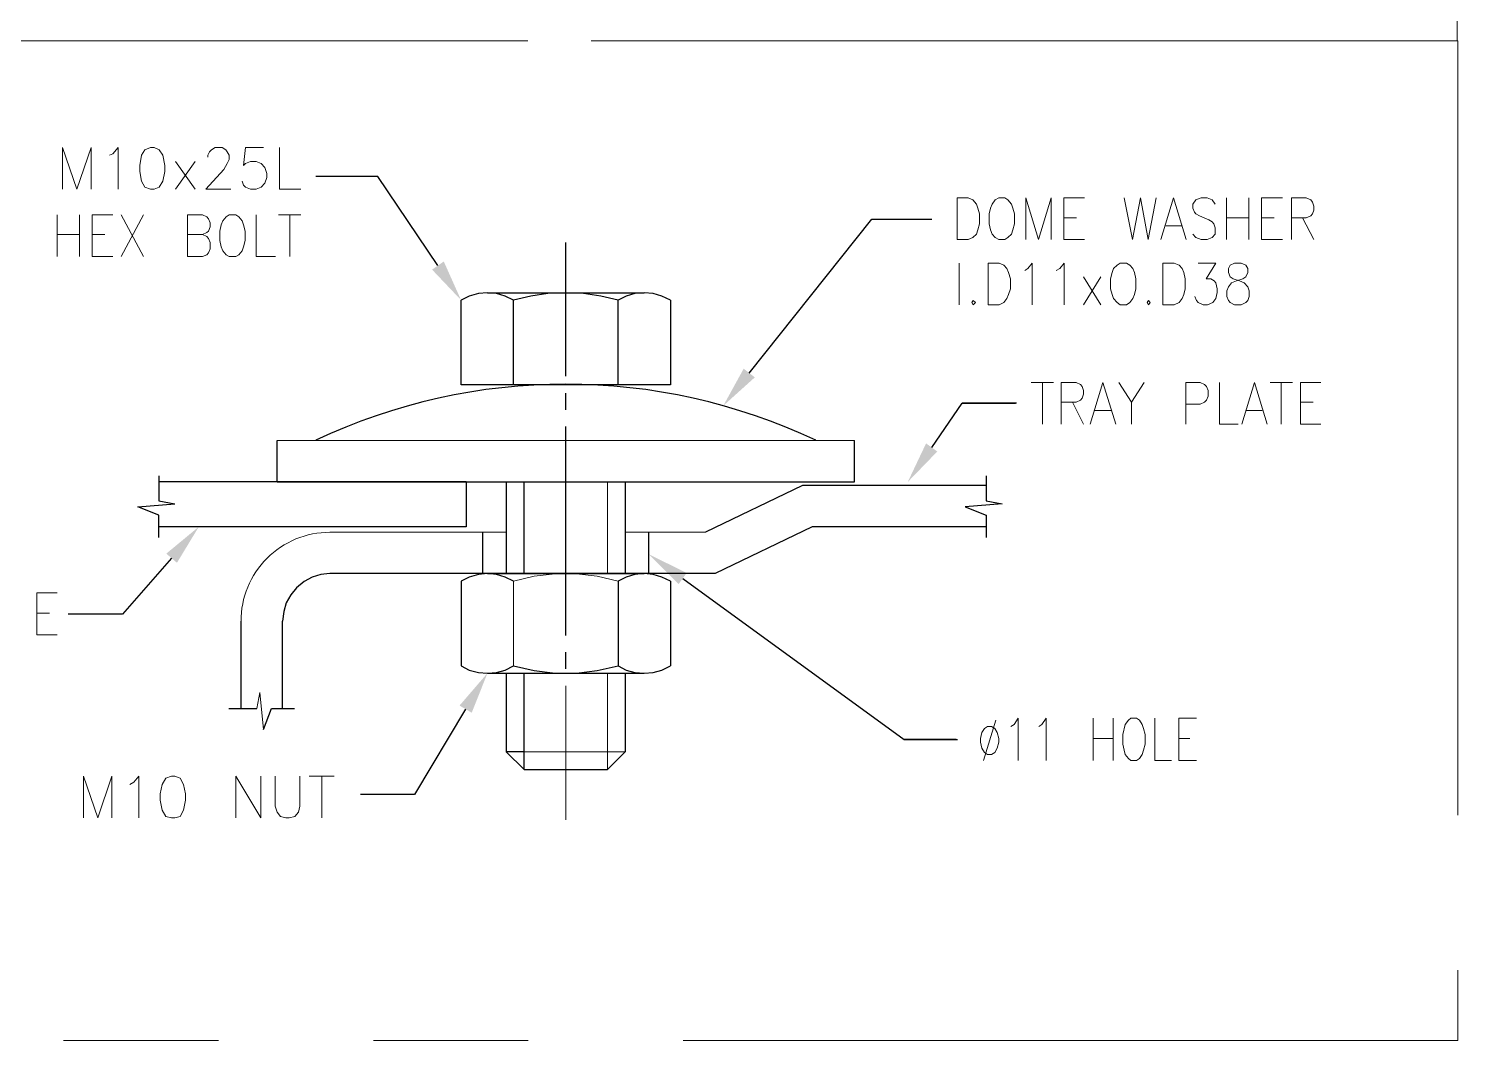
# Model space of a CAD drawing. Header units: inches. Extents: x -15980 to 45789, y -23276 to 2417.
# Drawn here: x -8139 to -7302, y -19581 to -18988 of the extents above; entities that cross this region are included whole.
import ezdxf

# ---------------------------------------------------------------- set-up
doc = ezdxf.new("R2010")
doc.units = ezdxf.units.IN
doc.header["$MEASUREMENT"] = 0
doc.linetypes.add('PHANTOMX2', pattern=[127, 63.5, -12.7, 12.7, -12.7, 12.7, -12.7])
for name, color, linetype, lineweight in [('Color-7-Line_Weight-25', 7, 'Continuous', 25), ('Color-7-Line_Weight-9', 7, 'Continuous', 9), ('HATCH', 130, 'PHANTOMX2', 9), ('TEXT', 2, 'Continuous', 13)]:
    doc.layers.add(name, color=color, linetype=linetype, lineweight=lineweight)
doc.layers.add('dim', color=82, linetype='Continuous')

# ---------------------------------------------------------------- blocks, each defined once
blk = doc.blocks.new('A$C24407c1b')
at = {"layer": 'HATCH', "ltscale": 2}
blk.add_lwpolyline([(0, 177.96), (274.25, 177.96), (274.25, 14), (0, 14)], close=True, dxfattribs=at)
blk = doc.blocks.new('A$C47e84c82')
at = {"layer": 'dim'}
for points in [[(382.25, 211.88), (380.33, 210.55), (385.08, 205.55)], [(433.25, 192.88), (431.42, 194.3), (428.08, 188.22)], [(463.17, 180.72), (461.33, 182.05), (458.33, 175.72)], [(338.5, 162.47), (336.75, 163.97), (342.08, 168.38)], [(420.75, 158.97), (422.08, 160.8), (415.83, 163.88)], [(386.83, 137.88), (384.83, 139.05), (389.42, 144.38)]]:
    blk.add_hatch(color=256, dxfattribs=at).paths.add_polyline_path(points)
at = {"layer": 'Color-7-Line_Weight-25', "linetype": 'Continuous'}
for p, q in [((402.25, 193.05), (402.25, 214.97)), ((386.42, 206.22), (385.08, 205.55)), ((387.92, 206.63), (386.42, 206.22)), ((389.42, 206.72), (387.92, 206.63)), ((389.42, 206.72), (415.08, 206.72)), ((390.92, 206.63), (389.42, 206.72)), ((392.33, 206.22), (390.92, 206.63)), ((393.67, 205.55), (392.33, 206.22)), ((396.5, 206.22), (393.67, 205.55)), ((399.33, 206.63), (396.5, 206.22)), ((402.25, 206.72), (399.33, 206.63)), ((405.17, 206.63), (402.25, 206.72)), ((408, 206.22), (405.17, 206.63)), ((410.83, 205.55), (408, 206.22)), ((412.17, 206.22), (410.83, 205.55)), ((413.58, 206.63), (412.17, 206.22)), ((415.08, 206.72), (413.58, 206.63)), ((416.58, 206.63), (415.08, 206.72)), ((418, 206.22), (416.58, 206.63)), ((419.42, 205.55), (418, 206.22)), ((385.08, 191.63), (385.08, 205.55)), ((393.67, 191.63), (393.67, 205.55)), ((410.83, 191.63), (410.83, 205.55)), ((419.42, 205.55), (419.42, 191.63)), ((419.42, 191.63), (385.08, 191.63)), ((402.25, 187.55), (402.25, 190.3)), ((402.25, 150.55), (402.25, 184.8)), ((354.92, 175.72), (354.92, 182.55)), ((449.58, 175.72), (449.58, 182.55)), ((335.5, 176.72), (335.5, 172.63)), ((471.17, 176.72), (471.17, 172.63)), ((385.92, 175.72), (335.5, 175.72)), ((354.92, 175.72), (449.58, 175.72)), ((385.92, 175.72), (385.92, 168.38)), ((392.5, 175.72), (392.5, 160.72)), ((395.42, 160.72), (395.42, 175.72)), ((412, 175.72), (412, 160.72)), ((441.08, 175.13), (425.17, 167.47)), ((471.17, 175.13), (441.08, 175.13)), ((332.08, 171.63), (338.17, 172.13)), ((335.5, 170.3), (332.08, 171.63)), ((335.5, 172.63), (338.17, 172.13)), ((473.83, 172.13), (467.75, 171.63)), ((467.75, 171.63), (471.17, 170.3)), ((471.17, 172.63), (473.83, 172.13)), ((335.5, 166.63), (335.5, 170.3)), ((471.17, 170.3), (471.17, 166.63)), ((385.92, 168.38), (335.5, 168.38)), ((388.58, 167.47), (388.58, 160.72)), ((415.83, 167.47), (415.83, 160.72)), ((442.67, 168.38), (426.75, 160.72)), ((471.17, 168.38), (442.67, 168.38)), ((359.33, 159.38), (358.08, 158.38)), ((360.67, 160.13), (359.33, 159.38)), ((362.08, 160.55), (360.67, 160.13)), ((363.58, 160.72), (362.08, 160.55)), ((426.75, 160.72), (363.58, 160.72)), ((386.42, 160.13), (385.08, 159.47)), ((385.08, 159.47), (385.08, 145.55)), ((387.92, 160.55), (386.42, 160.13)), ((389.42, 160.72), (387.92, 160.55)), ((389.42, 160.72), (415.08, 160.72)), ((390.92, 160.55), (389.42, 160.72)), ((392.33, 160.13), (390.92, 160.55)), ((393.67, 159.47), (392.33, 160.13)), ((412.17, 160.13), (410.83, 159.47)), ((410.83, 159.47), (410.83, 145.55)), ((413.58, 160.55), (412.17, 160.13)), ((415.08, 160.72), (413.58, 160.55)), ((416.58, 160.55), (415.08, 160.72)), ((418, 160.13), (416.58, 160.55)), ((419.42, 159.47), (418, 160.13)), ((419.42, 159.47), (419.42, 145.55)), ((357.17, 157.22), (356.42, 155.88)), ((358.08, 158.38), (357.17, 157.22)), ((356.42, 155.88), (356, 154.47)), ((349, 138.55), (349, 152.88)), ((356, 154.47), (355.83, 152.88)), ((355.83, 138.55), (355.83, 152.88)), ((402.25, 145.05), (402.25, 147.8)), ((385.08, 145.55), (386.42, 144.88)), ((392.33, 144.88), (393.67, 145.55)), ((393.67, 145.55), (397.08, 144.8)), ((407.42, 144.8), (410.83, 145.55)), ((410.83, 145.55), (412.17, 144.88)), ((418, 144.88), (419.42, 145.55)), ((386.42, 144.88), (387.92, 144.47)), ((387.92, 144.47), (389.42, 144.38)), ((389.42, 144.38), (390.92, 144.47)), ((389.42, 144.38), (415.08, 144.38)), ((390.92, 144.47), (392.33, 144.88)), ((392.5, 144.38), (392.5, 131.47)), ((395.42, 128.55), (395.42, 144.38)), ((397.08, 144.8), (400.5, 144.38)), ((400.5, 144.38), (404, 144.38)), ((404, 144.38), (407.42, 144.8)), ((412, 144.38), (412, 131.47)), ((412.17, 144.88), (413.58, 144.47)), ((413.58, 144.47), (415.08, 144.38)), ((415.08, 144.38), (416.58, 144.47)), ((416.58, 144.47), (418, 144.88)), ((347, 138.55), (351.58, 138.55)), ((352.67, 135.13), (354, 138.55)), ((354, 138.55), (357.75, 138.55)), ((395.42, 131.47), (392.5, 131.47)), ((392.5, 131.47), (395.42, 128.55)), ((395.42, 128.55), (409.08, 128.55))]:
    blk.add_line(p, q, dxfattribs=at)
blk.add_arc((402.25, 95.88), 95.88, 64.6831, 115.3169, dxfattribs=at)
at = {"layer": 'Color-7-Line_Weight-9', "linetype": 'Continuous'}
for p, q in [((354.92, 182.55), (449.58, 182.55)), ((409.08, 160.72), (409.08, 175.72)), ((363.58, 167.47), (392.5, 167.47)), ((425.17, 167.47), (412, 167.47)), ((402.25, 120.3), (402.25, 142.3))]:
    blk.add_line(p, q, dxfattribs=at)
for points in [[(410.83, 159.47), (407.42, 160.3), (404, 160.63), (400.5, 160.63), (397.08, 160.3), (393.67, 159.47), (393.67, 145.55)], [(409.08, 144.38), (409.08, 128.55), (412, 131.47), (409.08, 131.47), (395.42, 131.47)], [(352.67, 135.13), (352.08, 141.22), (351.58, 138.55)]]:
    blk.add_lwpolyline(points, dxfattribs=at)
blk.add_arc((363.55, 152.92), 14.55, 89.8635, 180.1365, dxfattribs=at)
at = {"layer": 'dim'}
for p, q in [((371.42, 225.8), (361.25, 225.8)), ((381.25, 211.22), (371.42, 225.8)), ((432.33, 193.55), (452.42, 218.8)), ((452.42, 218.8), (462.25, 218.8)), ((462.25, 181.38), (467.25, 188.63)), ((337.58, 163.22), (329.58, 154.05)), ((421.42, 159.88), (457.75, 133.47)), ((329.58, 154.05), (320.67, 154.05)), ((385.83, 138.47), (377.42, 124.47)), ((466.25, 133.47), (457.75, 133.47)), ((457.75, 133.47), (466.5, 133.47)), ((377.42, 124.47), (368.58, 124.47))]:
    blk.add_line(p, q, dxfattribs=at)
blk.add_lwpolyline([(476.17, 188.63), (467.25, 188.63), (476, 188.63)], dxfattribs=at)
at = {"layer": 'HATCH', "ltscale": 2}
blk.add_lwpolyline([(0, 248.05), (548.5, 248.05), (548.5, 84.13), (0, 84.13)], close=True, dxfattribs=at)
at = {"layer": 'TEXT', "ltscale": 0.5}
for p, q in [((319.75, 223.72), (319.75, 230.55)), ((319.75, 230.55), (322.08, 223.72)), ((322.08, 223.72), (324.42, 230.55)), ((324.42, 230.55), (324.42, 223.72)), ((328, 229.55), (328.83, 230.55)), ((328.83, 230.55), (328.83, 223.72)), ((333.25, 230.22), (332.67, 229.3)), ((334.17, 230.55), (333.25, 230.22)), ((334.75, 230.55), (334.17, 230.55)), ((335.58, 230.22), (334.75, 230.55)), ((336.17, 229.3), (335.58, 230.22)), ((343.58, 229.3), (343.83, 229.88)), ((343.83, 229.88), (344.17, 230.22)), ((344.17, 230.22), (344.75, 230.55)), ((344.75, 230.55), (345.92, 230.55)), ((345.92, 230.55), (346.5, 230.22)), ((346.5, 230.22), (346.75, 229.88)), ((346.75, 229.88), (347.08, 229.3)), ((349.75, 230.55), (349.42, 227.63)), ((352.67, 230.55), (349.75, 230.55)), ((355.33, 230.55), (355.33, 223.72)), ((327.42, 229.3), (328, 229.55)), ((332.67, 229.3), (332.42, 227.63)), ((332.42, 227.63), (332.42, 226.63)), ((336.5, 227.63), (336.17, 229.3)), ((336.5, 226.63), (336.5, 227.63)), ((338.25, 228.3), (341.5, 223.72)), ((341.5, 228.3), (338.25, 223.72)), ((343.58, 228.97), (343.58, 229.3)), ((346.75, 227.97), (346.17, 226.97)), ((347.08, 228.63), (346.75, 227.97)), ((347.08, 229.3), (347.08, 228.63)), ((349.42, 227.63), (349.75, 227.97)), ((349.75, 227.97), (350.58, 228.3)), ((350.58, 228.3), (351.5, 228.3)), ((351.5, 228.3), (352.33, 227.97)), ((352.33, 227.97), (352.92, 227.3)), ((352.92, 227.3), (353.25, 226.3)), ((332.42, 226.63), (332.67, 225.05)), ((332.67, 225.05), (333.25, 224.05)), ((335.58, 224.05), (336.17, 225.05)), ((336.17, 225.05), (336.5, 226.63)), ((346.17, 226.97), (343.25, 223.72)), ((349.42, 224.38), (349.17, 225.05)), ((353.25, 225.63), (352.92, 224.72)), ((353.25, 226.3), (353.25, 225.63)), ((333.25, 224.05), (334.17, 223.72)), ((334.17, 223.72), (334.75, 223.72)), ((334.75, 223.72), (335.58, 224.05)), ((343.25, 223.72), (347.33, 223.72)), ((349.75, 224.05), (349.42, 224.38)), ((350.58, 223.72), (349.75, 224.05)), ((351.5, 223.72), (350.58, 223.72)), ((352.33, 224.05), (351.5, 223.72)), ((352.92, 224.72), (352.33, 224.05)), ((355.33, 223.72), (358.83, 223.72)), ((471.92, 220.63), (471.67, 219.72)), ((472.17, 221.3), (471.92, 220.63)), ((472.67, 221.97), (472.17, 221.3)), ((473.25, 222.3), (472.67, 221.97)), ((474.25, 222.3), (473.25, 222.3)), ((474.75, 221.97), (474.25, 222.3)), ((475.33, 221.3), (474.75, 221.97)), ((475.58, 220.63), (475.33, 221.3)), ((475.83, 219.72), (475.58, 220.63)), ((477.67, 215.47), (477.67, 222.3)), ((477.67, 222.3), (479.75, 215.47)), ((479.75, 215.47), (481.83, 222.3)), ((481.83, 222.3), (481.83, 215.47)), ((483.92, 215.47), (483.92, 222.3)), ((483.92, 222.3), (487.33, 222.3)), ((493.83, 222.3), (495.17, 215.47)), ((495.17, 215.47), (496.5, 222.3)), ((496.5, 222.3), (497.75, 215.47)), ((497.75, 215.47), (499.08, 222.3)), ((499.83, 215.47), (501.92, 222.3)), ((501.92, 222.3), (504, 215.47)), ((505.58, 221.97), (505.08, 221.3)), ((505.08, 221.3), (505.08, 220.63)), ((505.08, 220.63), (505.33, 219.97)), ((506.42, 222.3), (505.58, 221.97)), ((507.42, 222.3), (506.42, 222.3)), ((508.25, 221.97), (507.42, 222.3)), ((508.75, 221.3), (508.25, 221.97)), ((510.58, 222.3), (510.58, 215.47)), ((514.25, 222.3), (514.25, 215.47)), ((516.33, 215.47), (516.33, 222.3)), ((516.33, 222.3), (519.75, 222.3)), ((521.25, 215.47), (521.25, 222.3)), ((521.25, 222.3), (523.67, 222.3)), ((523.67, 222.3), (524.42, 221.97)), ((524.42, 221.97), (524.67, 221.63)), ((524.67, 221.63), (524.92, 220.97)), ((524.92, 220.3), (524.67, 219.72)), ((524.92, 220.97), (524.92, 220.3)), ((318.83, 219.55), (318.83, 212.72)), ((322.5, 219.55), (322.5, 212.72)), ((324.58, 212.72), (324.58, 219.55)), ((324.58, 219.55), (328, 219.55)), ((329.33, 219.55), (333, 212.72)), ((333, 219.55), (329.33, 212.72)), ((340.25, 212.72), (340.25, 219.55)), ((340.25, 219.55), (342.67, 219.55)), ((342.67, 219.55), (343.42, 219.22)), ((343.42, 219.22), (343.67, 218.88)), ((343.67, 218.88), (343.92, 218.22)), ((343.92, 218.22), (343.92, 217.55)), ((346, 218.55), (345.75, 217.88)), ((346.58, 219.22), (346, 218.55)), ((347.08, 219.55), (346.58, 219.22)), ((348.17, 219.55), (347.08, 219.55)), ((348.67, 219.22), (348.17, 219.55)), ((349.17, 218.55), (348.67, 219.22)), ((349.42, 217.88), (349.17, 218.55)), ((351.5, 219.55), (351.5, 212.72)), ((355.17, 219.55), (358.83, 219.55)), ((357, 219.55), (357, 212.72)), ((471.67, 219.72), (471.67, 218.05)), ((471.67, 218.05), (471.92, 217.05)), ((475.58, 217.05), (475.83, 218.05)), ((475.83, 218.05), (475.83, 219.72)), ((483.92, 219.05), (486, 219.05)), ((505.33, 219.97), (505.58, 219.72)), ((505.58, 219.72), (506.17, 219.38)), ((506.17, 219.38), (507.67, 218.72)), ((507.67, 218.72), (508.25, 218.38)), ((508.25, 218.38), (508.5, 218.05)), ((508.5, 218.05), (508.75, 217.38)), ((510.58, 219.05), (514.25, 219.05)), ((516.33, 219.05), (518.42, 219.05)), ((523.67, 219.05), (521.25, 219.05)), ((523.08, 219.05), (524.92, 215.47)), ((524.42, 219.38), (523.67, 219.05)), ((524.67, 219.72), (524.42, 219.38)), ((318.83, 216.3), (322.5, 216.3)), ((324.58, 216.3), (326.67, 216.3)), ((342.67, 216.3), (340.25, 216.3)), ((343.42, 216.63), (342.67, 216.3)), ((342.67, 216.3), (343.42, 215.97)), ((343.67, 216.88), (343.42, 216.63)), ((343.42, 215.97), (343.67, 215.63)), ((343.92, 217.55), (343.67, 216.88)), ((343.67, 215.63), (343.92, 214.97)), ((345.75, 217.88), (345.5, 216.88)), ((345.5, 216.88), (345.5, 215.3)), ((349.67, 216.88), (349.42, 217.88)), ((349.67, 215.3), (349.67, 216.88)), ((471.92, 217.05), (472.17, 216.38)), ((472.17, 216.38), (472.67, 215.8)), ((472.67, 215.8), (473.25, 215.47)), ((474.25, 215.47), (474.75, 215.8)), ((474.75, 215.8), (475.33, 216.38)), ((475.33, 216.38), (475.58, 217.05)), ((500.67, 217.72), (503.25, 217.72)), ((505.58, 215.8), (505.08, 216.38)), ((506.42, 215.47), (505.58, 215.8)), ((508.25, 215.8), (507.42, 215.47)), ((508.75, 216.38), (508.25, 215.8)), ((508.75, 217.38), (508.75, 216.38)), ((343.67, 213.3), (343.42, 212.97)), ((343.92, 213.97), (343.67, 213.3)), ((343.92, 214.97), (343.92, 213.97)), ((345.5, 215.3), (345.75, 214.3)), ((345.75, 214.3), (346, 213.63)), ((346, 213.63), (346.58, 212.97)), ((348.67, 212.97), (349.17, 213.63)), ((349.17, 213.63), (349.42, 214.3)), ((349.42, 214.3), (349.67, 215.3)), ((473.25, 215.47), (474.25, 215.47)), ((483.92, 215.47), (487.33, 215.47)), ((507.42, 215.47), (506.42, 215.47)), ((516.33, 215.47), (519.75, 215.47)), ((324.58, 212.72), (328, 212.72)), ((342.67, 212.72), (340.25, 212.72)), ((343.42, 212.97), (342.67, 212.72)), ((346.58, 212.97), (347.08, 212.72)), ((347.08, 212.72), (348.17, 212.72)), ((348.17, 212.72), (348.67, 212.97)), ((351.5, 212.72), (354.67, 212.72)), ((466.75, 211.63), (466.75, 204.8)), ((471.5, 204.8), (471.5, 211.63)), ((471.5, 211.63), (473.33, 211.63)), ((473.33, 211.63), (474.08, 211.3)), ((474.08, 211.3), (474.58, 210.72)), ((478, 210.72), (478.75, 211.63)), ((478.75, 211.63), (478.75, 204.8)), ((483.25, 210.72), (484, 211.63)), ((484, 211.63), (484, 204.8)), ((492.67, 211.3), (492.08, 210.72)), ((493.17, 211.63), (492.67, 211.3)), ((494.17, 211.63), (493.17, 211.63)), ((494.75, 211.3), (494.17, 211.63)), ((495.25, 210.72), (494.75, 211.3)), ((500.17, 204.8), (500.17, 211.63)), ((500.17, 211.63), (502, 211.63)), ((502, 211.63), (502.83, 211.3)), ((502.83, 211.3), (503.33, 210.72)), ((505.92, 211.63), (508.83, 211.63)), ((508.83, 211.63), (507.25, 209.05)), ((511.17, 211.3), (510.92, 210.72)), ((511.92, 211.63), (511.17, 211.3)), ((513, 211.63), (511.92, 211.63)), ((513.75, 211.3), (513, 211.63)), ((514.08, 210.72), (513.75, 211.3)), ((474.58, 210.72), (474.83, 210.05)), ((474.83, 210.05), (475.17, 209.05)), ((475.17, 209.05), (475.17, 207.38)), ((477.5, 210.38), (478, 210.72)), ((482.67, 210.38), (483.25, 210.72)), ((487.17, 209.38), (490, 204.8)), ((490, 209.38), (487.17, 204.8)), ((491.83, 210.05), (491.58, 209.05)), ((491.58, 209.05), (491.58, 207.38)), ((492.08, 210.72), (491.83, 210.05)), ((495.5, 210.05), (495.25, 210.72)), ((495.75, 209.05), (495.5, 210.05)), ((495.75, 207.38), (495.75, 209.05)), ((503.33, 210.72), (503.58, 210.05)), ((503.58, 210.05), (503.83, 209.05)), ((503.83, 209.05), (503.83, 207.38)), ((507.25, 209.05), (508, 209.05)), ((508, 209.05), (508.58, 208.72)), ((508.58, 208.72), (508.83, 208.38)), ((510.92, 210.72), (510.92, 210.05)), ((510.92, 210.05), (511.17, 209.38)), ((511.17, 209.38), (511.67, 209.05)), ((511.42, 208.38), (512.25, 208.72)), ((511.67, 209.05), (512.75, 208.72)), ((512.25, 208.72), (513.25, 209.05)), ((512.75, 208.72), (513.5, 208.38)), ((513.25, 209.05), (513.75, 209.38)), ((513.75, 209.38), (514.08, 210.05)), ((514.08, 210.05), (514.08, 210.72)), ((474.83, 206.47), (474.58, 205.8)), ((475.17, 207.38), (474.83, 206.47)), ((491.58, 207.38), (491.83, 206.47)), ((491.83, 206.47), (492.08, 205.8)), ((495.25, 205.8), (495.5, 206.47)), ((495.5, 206.47), (495.75, 207.38)), ((503.58, 206.47), (503.33, 205.8)), ((503.83, 207.38), (503.58, 206.47)), ((508.83, 208.38), (509.08, 207.38)), ((509.08, 206.8), (508.83, 205.8)), ((509.08, 207.38), (509.08, 206.8)), ((510.67, 207.05), (510.92, 207.72)), ((510.67, 206.13), (510.67, 207.05)), ((510.92, 207.72), (511.42, 208.38)), ((513.5, 208.38), (514.08, 207.72)), ((514.08, 207.72), (514.33, 207.05)), ((514.33, 207.05), (514.33, 206.13)), ((469.08, 205.47), (468.83, 205.13)), ((468.83, 205.13), (469.08, 204.8)), ((469.42, 205.13), (469.08, 205.47)), ((469.08, 204.8), (469.42, 205.13)), ((473.33, 204.8), (471.5, 204.8)), ((474.08, 205.13), (473.33, 204.8)), ((474.58, 205.8), (474.08, 205.13)), ((492.08, 205.8), (492.67, 205.13)), ((492.67, 205.13), (493.17, 204.8)), ((493.17, 204.8), (494.17, 204.8)), ((494.17, 204.8), (494.75, 205.13)), ((494.75, 205.13), (495.25, 205.8)), ((497.83, 205.47), (497.58, 205.13)), ((497.58, 205.13), (497.83, 204.8)), ((498.08, 205.13), (497.83, 205.47)), ((497.83, 204.8), (498.08, 205.13)), ((502, 204.8), (500.17, 204.8)), ((502.83, 205.13), (502, 204.8)), ((503.33, 205.8), (502.83, 205.13)), ((505.67, 205.47), (505.42, 206.13)), ((505.92, 205.13), (505.67, 205.47)), ((506.75, 204.8), (505.92, 205.13)), ((507.5, 204.8), (506.75, 204.8)), ((508.33, 205.13), (507.5, 204.8)), ((508.83, 205.8), (508.33, 205.13)), ((510.92, 205.47), (510.67, 206.13)), ((511.17, 205.13), (510.92, 205.47)), ((511.92, 204.8), (511.17, 205.13)), ((513, 204.8), (511.92, 204.8)), ((513.75, 205.13), (513, 204.8)), ((514.08, 205.47), (513.75, 205.13)), ((514.33, 206.13), (514.08, 205.47)), ((478.58, 192.05), (482.25, 192.05)), ((480.42, 192.05), (480.42, 185.22)), ((483.5, 185.22), (483.5, 192.05)), ((483.5, 192.05), (485.92, 192.05)), ((485.92, 192.05), (486.67, 191.72)), ((486.67, 191.72), (486.92, 191.38)), ((486.92, 191.38), (487.17, 190.72)), ((487.17, 190.13), (486.92, 189.47)), ((487.17, 190.72), (487.17, 190.13)), ((488.25, 185.22), (490.33, 192.05)), ((490.33, 192.05), (492.42, 185.22)), ((492.92, 192.05), (495, 188.8)), ((497.08, 192.05), (495, 188.8)), ((503.92, 185.22), (503.92, 192.05)), ((503.92, 192.05), (506.25, 192.05)), ((506.25, 192.05), (507, 191.72)), ((507, 191.72), (507.33, 191.38)), ((507.33, 191.38), (507.58, 190.72)), ((507.58, 189.8), (507.33, 189.13)), ((507.58, 190.72), (507.58, 189.8)), ((509.42, 192.05), (509.42, 185.22)), ((513.08, 185.22), (515.17, 192.05)), ((515.17, 192.05), (517.25, 185.22)), ((517.75, 192.05), (521.42, 192.05)), ((519.58, 192.05), (519.58, 185.22)), ((522.75, 185.22), (522.75, 192.05)), ((522.75, 192.05), (526.08, 192.05)), ((485.92, 188.8), (483.5, 188.8)), ((485.33, 188.8), (487.17, 185.22)), ((486.67, 189.13), (485.92, 188.8)), ((486.92, 189.47), (486.67, 189.13)), ((489, 187.47), (491.67, 187.47)), ((495, 188.8), (495, 185.22)), ((506.25, 188.47), (503.92, 188.47)), ((507, 188.8), (506.25, 188.47)), ((507.33, 189.13), (507, 188.8)), ((513.83, 187.47), (516.42, 187.47)), ((522.75, 188.8), (524.83, 188.8)), ((509.42, 185.22), (512.5, 185.22)), ((522.75, 185.22), (526.08, 185.22)), ((315.5, 150.63), (315.5, 157.55)), ((315.5, 157.55), (318.83, 157.55)), ((315.5, 154.22), (317.58, 154.22)), ((315.5, 150.63), (318.83, 150.63)), ((472.75, 136.63), (470.75, 130.05)), ((475.25, 135.63), (475.75, 135.97)), ((475.75, 135.97), (476.42, 136.97)), ((476.42, 136.97), (476.42, 130.05)), ((479.83, 135.63), (480.33, 135.97)), ((480.33, 135.97), (481, 136.97)), ((481, 136.97), (481, 130.05)), ((488.75, 136.97), (488.75, 130.05)), ((492, 136.97), (492, 130.05)), ((494, 135.97), (493.58, 134.3)), ((494.5, 136.63), (494, 135.97)), ((494.92, 136.97), (494.5, 136.63)), ((495.83, 136.97), (494.92, 136.97)), ((496.33, 136.63), (495.83, 136.97)), ((496.75, 135.97), (496.33, 136.63)), ((497, 135.3), (496.75, 135.97)), ((498.83, 136.97), (498.83, 130.05)), ((502.75, 130.05), (502.75, 136.97)), ((502.75, 136.97), (505.67, 136.97)), ((470.5, 134.63), (470.25, 133.63)), ((470.25, 133.63), (470.25, 133.05)), ((470.92, 135.3), (470.5, 134.63)), ((471.42, 135.63), (470.92, 135.3)), ((472.08, 135.63), (471.42, 135.63)), ((472.58, 135.3), (472.08, 135.63)), ((473, 134.63), (472.58, 135.3)), ((473.25, 133.63), (473, 134.63)), ((473.25, 133.05), (473.25, 133.63)), ((488.75, 133.63), (492, 133.63)), ((493.58, 134.3), (493.58, 132.72)), ((497.25, 134.3), (497, 135.3)), ((497.25, 132.72), (497.25, 134.3)), ((502.75, 133.63), (504.58, 133.63)), ((470.25, 133.05), (470.5, 132.05)), ((470.5, 132.05), (470.92, 131.38)), ((470.92, 131.38), (471.42, 131.05)), ((472.08, 131.05), (472.58, 131.38)), ((472.58, 131.38), (473, 132.05)), ((473, 132.05), (473.25, 133.05)), ((493.58, 132.72), (493.83, 131.72)), ((493.83, 131.72), (494, 131.05)), ((496.75, 131.05), (497, 131.72)), ((497, 131.72), (497.25, 132.72)), ((471.42, 131.05), (472.08, 131.05)), ((494, 131.05), (494.5, 130.38)), ((494.5, 130.38), (494.92, 130.05)), ((494.92, 130.05), (495.83, 130.05)), ((495.83, 130.05), (496.33, 130.38)), ((496.33, 130.38), (496.75, 131.05)), ((498.83, 130.05), (501.58, 130.05)), ((502.75, 130.05), (505.67, 130.05)), ((323.17, 120.63), (323.17, 127.47)), ((323.17, 127.47), (325.5, 120.63)), ((325.5, 120.63), (327.83, 127.47)), ((327.83, 127.47), (327.83, 120.63)), ((331.42, 126.47), (332.25, 127.47)), ((332.25, 127.47), (332.25, 120.63)), ((336.67, 127.13), (336.08, 126.13)), ((337.58, 127.47), (336.67, 127.13)), ((338.17, 127.47), (337.58, 127.47)), ((339, 127.13), (338.17, 127.47)), ((339.58, 126.13), (339, 127.13)), ((348.17, 120.63), (348.17, 127.47)), ((348.17, 127.47), (352.25, 120.63)), ((352.25, 120.63), (352.25, 127.47)), ((354.58, 127.47), (354.58, 122.55)), ((358.67, 122.55), (358.67, 127.47)), ((360.17, 127.47), (364.25, 127.47)), ((362.25, 127.47), (362.25, 120.63)), ((330.75, 126.13), (331.42, 126.47)), ((336.08, 126.13), (335.75, 124.55)), ((335.75, 124.55), (335.75, 123.55)), ((339.92, 124.55), (339.58, 126.13)), ((339.92, 123.55), (339.92, 124.55)), ((335.75, 123.55), (336.08, 121.88)), ((336.08, 121.88), (336.67, 120.88)), ((339, 120.88), (339.58, 121.88)), ((339.58, 121.88), (339.92, 123.55)), ((354.58, 122.55), (354.92, 121.55)), ((358.42, 121.55), (358.67, 122.55)), ((336.67, 120.88), (337.58, 120.63)), ((337.58, 120.63), (338.17, 120.63)), ((338.17, 120.63), (339, 120.88)), ((354.92, 121.55), (355.5, 120.88)), ((355.5, 120.88), (356.33, 120.63)), ((356.33, 120.63), (356.92, 120.63)), ((356.92, 120.63), (357.83, 120.88)), ((357.83, 120.88), (358.42, 121.55))]:
    blk.add_line(p, q, dxfattribs=at)
blk.add_lwpolyline([(466.42, 215.47), (466.42, 222.3), (468.25, 222.3), (469, 221.97), (469.58, 221.3), (469.83, 220.63), (470.08, 219.72), (470.08, 218.05), (469.83, 217.05), (469.58, 216.38), (469, 215.8), (468.25, 215.47)], close=True, dxfattribs=at)

msp = doc.modelspace()

# ---------------------------------------------------------------- block references
at = {"xscale": 3.571428571428572, "yscale": 3.571428571428572, "zscale": 3.571428571428572}
for name, p in [('A$C24407c1b', (-8281.43, -19045.346)), ('A$C47e84c82', (-9260.596, -19881.234))]:
    msp.add_blockref(name, p, dxfattribs=at)

doc.saveas('drawing.dxf')
